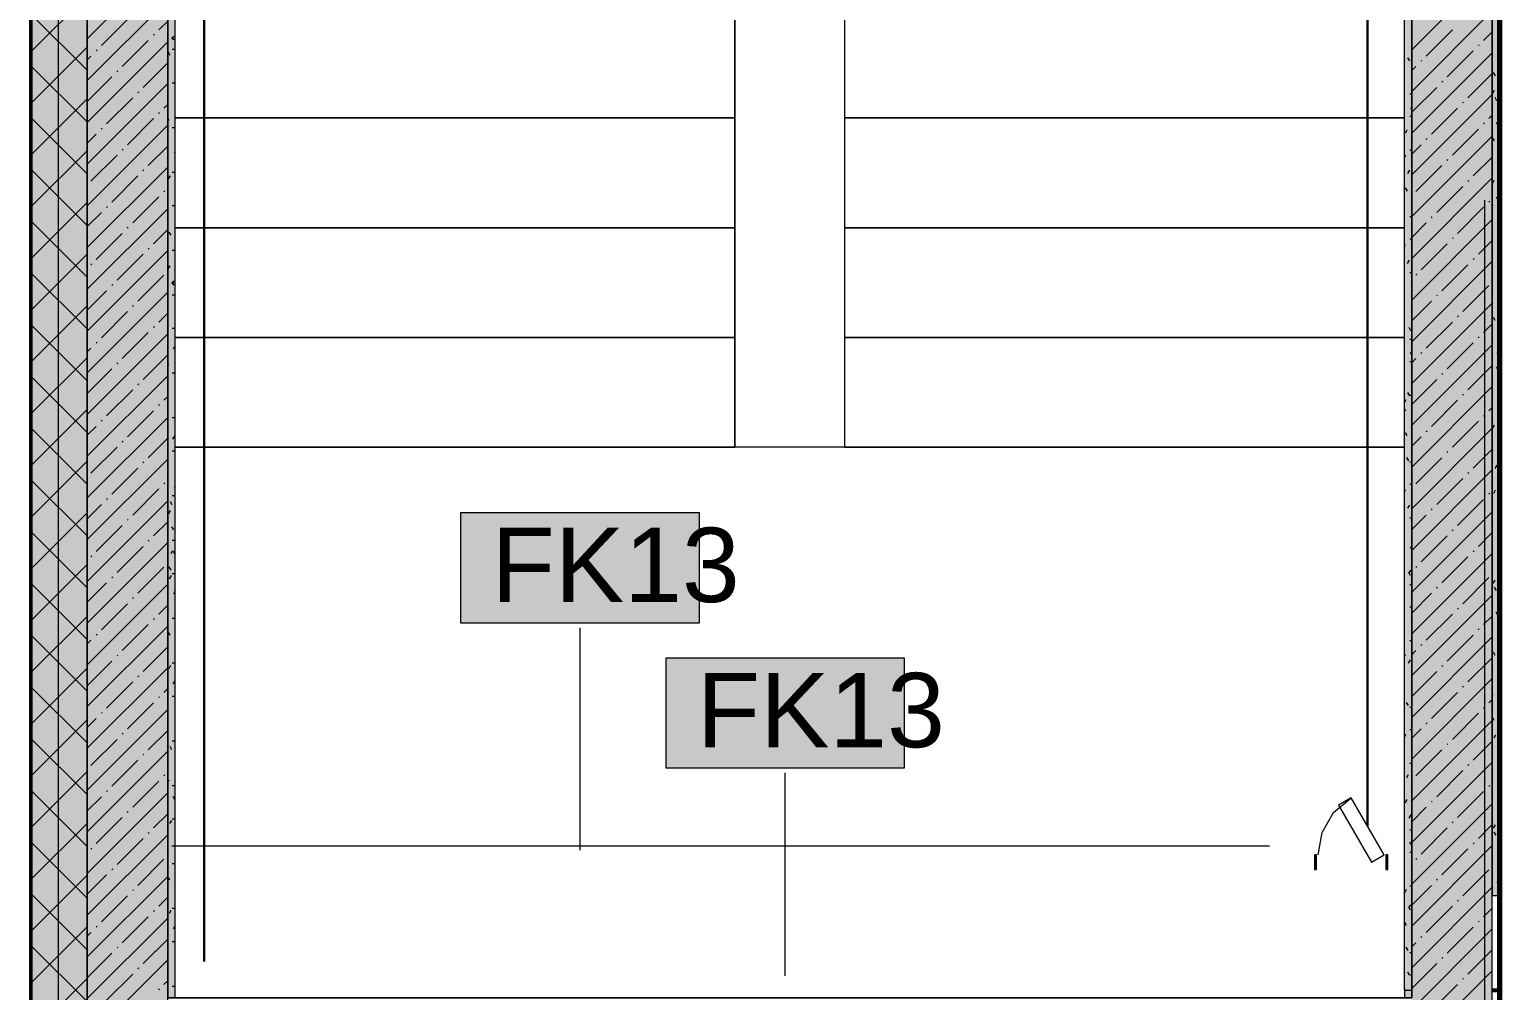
# Model space of a CAD drawing. Header units: millimetres. Extents: x -3817 to 677485, y -22715 to 103890.
# Drawn here: x 551900 to 555918, y 2017 to 4644 of the extents above; entities that cross this region are included whole.
import ezdxf

# ---------------------------------------------------------------- set-up
doc = ezdxf.new("R2010")
doc.units = ezdxf.units.MM
doc.layers.add('PDF _Геометрия', color=7, linetype='Continuous', true_color=0x1d1d1d)
doc.layers.add('PDF _Сплошная заливка', color=7, linetype='Continuous', true_color=0xffffff)
doc.layers.add('PDF _Текст', color=7, linetype='Continuous')
doc.styles.add('PDF GOST-Common', font='arial.ttf')

msp = doc.modelspace()

# ---------------------------------------------------------------- hatches: boundary and pattern name
at = {"layer": 'PDF _Сплошная заливка', "transparency": 33554559}
h = msp.add_hatch(color=256, dxfattribs=at)
h.paths.add_polyline_path([(551908.1, 1776.9), (552058.1, 1776.9), (552058.1, 7096.9), (551908.1, 7096.9), (551908.1, 5006.1)], flags=0)
h.paths.add_polyline_path([(551908.1, 9196.9), (552058.1, 9196.9), (552058.1, 10396.9), (551908.1, 10396.9)], flags=0)
h.paths.add_polyline_path([(551908.1, 12696.9), (552058.1, 12696.9), (552058.1, 14096.9), (551908.1, 14096.9)], flags=0)
h.paths.add_polyline_path([(551908.1, 14996.9), (552058.1, 14996.9), (552058.1, 16949.9), (551908.1, 16949.9), (551908.1, 16477.7)], flags=0)
h = msp.add_hatch(color=256, dxfattribs=at)
h.paths.add_polyline_path([(552058.1, 1776.9), (552278.1, 1776.9), (552278.1, 7096.9), (552058.1, 7096.9), (552058.1, 5006.1)], flags=0)
h.paths.add_polyline_path([(552278.1, 9196.9), (552278.1, 9776.9), (552058.1, 9776.9), (552058.1, 9196.9)], flags=0)
for points in [[(555678.1, 1776.9), (555898.1, 1776.9), (555898.1, 9776.9), (555678.1, 9776.9), (555678.1, 1996.9)], [(555658.1, 1996.9), (555678.1, 1996.9), (555678.1, 7396.9), (555658.1, 7396.9), (555658.1, 2016.9)]]:
    msp.add_hatch(color=256, dxfattribs=at).paths.add_polyline_path(points)
h = msp.add_hatch(color=256, dxfattribs=at)
h.paths.add_polyline_path([(552278.1, 3496.9), (552298.1, 3496.9), (552298.1, 7096.9), (552278.1, 7096.9), (552278.1, 5006.1)], flags=0)
h.paths.add_polyline_path([(552278.1, 9196.9), (552298.1, 9196.9), (552298.1, 9536.9), (552278.1, 9536.9)], flags=0)

# ---------------------------------------------------------------- linework, layer by layer
at = {"layer": 'PDF _Геометрия', "color": 9, "lineweight": 9, "true_color": 0xc0c0c0}
for points in [[(551900.1, 14096.9), (551900.1, 12696.9), (552058.1, 12696.9), (552058.1, 10396.9), (551900.1, 10396.9), (551900.1, 9196.9), (552058.1, 9196.9), (551900.1, 9196.9), (551900.1, 7096.9), (552058.1, 7096.9), (551900.1, 7096.9), (551900.1, 1776.9), (551900.1, 1623.9), (551900.1, 1618.9), (555898.1, 1618.9), (555898.1, 1776.9), (552058.1, 1776.9), (552278.1, 1776.9), (555678.1, 1776.9), (555898.1, 1776.9), (555898.1, 9576.9), (555898.1, 2276.9), (555918.1, 2276.9)], [(552278.1, 3496.9), (552278.1, 1996.9), (555678.1, 1996.9), (555678.1, 2016.9), (555658.1, 2016.9), (555658.1, 1996.9), (555678.1, 1996.9), (555678.1, 7396.9), (555678.1, 1996.9), (552278.1, 1996.9), (552298.1, 1996.9), (552298.1, 3496.9), (552298.1, 7096.9), (552298.1, 9196.9), (552298.1, 9535.9)], [(555658.1, 2017.9), (555658.1, 7396.9), (555658.1, 9535.9)]]:
    msp.add_lwpolyline(points, dxfattribs=at)
at = {"layer": 'PDF _Геометрия', "color": 7, "lineweight": 9}
for points in [[(555918.1, 2276.9), (555918.1, 9555.9)], [(555898.1, 1623.9), (551905.1, 1623.9), (551905.1, 1626.9), (551905.1, 1776.9), (551905.1, 7096.9)], [(555898.1, 1626.9), (551908.1, 1626.9), (551908.1, 1776.9), (551908.1, 7096.9)], [(551979.1, 7096.9), (551979.1, 1697.9), (555898.1, 1697.9)], [(553405.2, 2401.1), (553405.2, 3008.6)], [(553965.8, 2057.7), (553965.8, 2611.7)]]:
    msp.add_lwpolyline(points, dxfattribs=at)
at = {"layer": 'PDF _Геометрия', "color": 231, "lineweight": 70, "true_color": 0xff80c0}
msp.add_lwpolyline([(555918.1, 2276.9), (555918.1, 1875.9), (555919.1, 1875.9), (555919.1, 9555.9)], dxfattribs=at)
at = {"layer": 'PDF _Геометрия', "color": 231, "lineweight": 9, "true_color": 0xff80c0}
msp.add_lwpolyline([(555919.1, 9555.9), (555918.1, 9555.9), (555918.1, 2276.9)], dxfattribs=at)
at = {"layer": 'PDF _Геометрия', "color": 231, "lineweight": 30, "true_color": 0xff80c0}
for points in [[(552378.1, 9516.9), (552378.1, 2096.9)], [(555557.1, 2466.9), (555557.1, 9506.9)]]:
    msp.add_lwpolyline(points, dxfattribs=at)
at = {"layer": 'PDF _Геометрия', "color": 253, "lineweight": 9, "true_color": 0xaaaaaa}
for points in [[(554128.1, 7401.9), (555658.1, 7401.9), (554128.1, 7401.9), (554128.1, 7101.9), (554128.1, 6801.9), (555658.1, 6801.9), (554128.1, 6801.9), (554128.1, 6501.9), (554128.1, 6201.9), (554128.1, 5901.9), (554128.1, 5601.9), (554128.1, 5301.9), (554128.1, 5001.9), (554128.1, 4701.9), (554128.1, 4401.9), (554128.1, 4101.9), (554128.1, 3801.9), (554128.1, 3501.9)], [(553828.1, 4701.9), (553828.1, 4401.9), (553828.1, 4101.9), (553828.1, 3801.9), (553828.1, 3501.9)], [(554128.1, 4696.9), (554128.1, 4396.9), (554128.1, 4096.9), (554128.1, 3796.9), (554128.1, 3501.9), (555658.1, 3501.9), (554128.1, 3501.9), (553828.1, 3501.9), (552298.1, 3501.9), (553828.1, 3501.9), (553828.1, 3796.9), (553828.1, 4096.9), (553828.1, 4396.9), (553828.1, 4696.9)], [(552278.1, -283.3), (552278.1, 2216.7), (552278.1, 4518)], [(555878.1, -283.3), (555878.1, 2216.7), (555878.1, 4177)], [(555422.6, 2387.9), (555433.5, 2449.4), (555464.7, 2503.6), (555512.6, 2543.7)]]:
    msp.add_lwpolyline(points, dxfattribs=at)
at = {"layer": 'PDF _Геометрия', "color": 7, "lineweight": 9}
for points in [[(552058.1, 1776.9), (552058.1, 7096.9)], [(552278.1, 3496.9), (552278.1, 7096.9)], [(553731.8, 3322.5), (553078.6, 3322.5), (553078.6, 3022.5), (553731.8, 3022.5)], [(554292.3, 2925.6), (553639.2, 2925.6), (553639.2, 2625.6), (554292.3, 2625.6)]]:
    msp.add_lwpolyline(points, close=True, dxfattribs=at)
at = {"layer": 'PDF _Геометрия', "lineweight": 9}
for points in [[(552058.1, 4618.1), (552278.1, 4838.1)], [(555678.1, 4588.5), (555898.1, 4808.5)], [(551908.1, 4586.7), (552058.1, 4736.7)], [(552058.1, 4504), (552278.1, 4724)], [(552058.1, 4532.4), (551908.1, 4682.4)], [(552096.8, 4599.8), (552168.1, 4671.1)], [(552253.7, 4642.6), (552278.1, 4667)], [(555678.1, 4474.5), (555898.1, 4694.5)], [(552239.4, 4628.3), (552241.8, 4630.7)], [(555717.9, 4571.3), (555789.2, 4642.6)], [(555874.7, 4614), (555898.1, 4637.4)], [(551908.1, 4445.3), (552058.1, 4595.3)], [(552058.1, 4390), (552278.1, 4610)], [(552082.6, 4585.5), (552084.9, 4587.9)], [(552153.9, 4542.8), (552225.1, 4614)], [(555774.9, 4514.2), (555846.2, 4585.5)], [(555860.5, 4599.8), (555862.8, 4602.2)], [(552058.1, 4391), (551908.1, 4541)], [(552058.1, 4561.1), (552068.3, 4571.3)], [(552210.9, 4485.7), (552278.1, 4553)], [(555678.1, 4360.4), (555898.1, 4580.4)], [(555678.1, 4531.5), (555689.4, 4542.8)], [(555703.6, 4557), (555706, 4559.4)], [(552058.1, 4447), (552125.3, 4514.2)], [(552139.6, 4528.5), (552142, 4530.9)], [(555760.7, 4500), (555763, 4502.4)], [(555831.9, 4457.2), (555898.1, 4523.4)], [(552058.1, 4275.9), (552278.1, 4495.9)], [(552196.6, 4471.5), (552199, 4473.8)], [(555678.1, 4417.4), (555746.4, 4485.7)], [(555678.1, 4246.4), (555898.1, 4466.4)], [(551908.1, 4303.9), (552058.1, 4453.9)], [(552111.1, 4385.9), (552182.4, 4457.2)], [(552267.9, 4428.7), (552278.1, 4438.9)], [(555732.2, 4357.4), (555803.4, 4428.7)], [(555817.7, 4443), (555820.1, 4445.3)], [(552058.1, 4249.6), (551908.1, 4399.6)], [(552058.1, 4161.9), (552278.1, 4381.9)], [(552168.1, 4328.9), (552239.4, 4400.2)], [(552253.7, 4414.5), (552256, 4416.8)], [(555874.7, 4385.9), (555877.1, 4388.3)], [(555889, 4400.2), (555898.1, 4409.3)], [(552058.1, 4333), (552082.6, 4357.4)], [(552096.8, 4371.7), (552099.2, 4374.1)], [(555678.1, 4132.3), (555898.1, 4352.3)], [(555717.9, 4343.2), (555720.3, 4345.5)], [(555789.2, 4300.4), (555860.5, 4371.7)], [(551908.1, 4162.4), (552058.1, 4312.4)], [(552068.3, 4229.1), (552139.6, 4300.4)], [(552153.9, 4314.7), (552156.2, 4317)], [(552225.1, 4271.9), (552278.1, 4324.9)], [(555678.1, 4303.4), (555703.6, 4328.9)], [(552058.1, 4047.8), (552278.1, 4267.8)], [(552210.9, 4257.6), (552213.3, 4260)], [(555689.4, 4200.6), (555760.7, 4271.9)], [(555774.9, 4286.1), (555777.3, 4288.5)], [(555846.2, 4243.4), (555898.1, 4295.3)], [(552058.1, 4108.2), (551908.1, 4258.2)], [(552125.3, 4172.1), (552196.6, 4243.4)], [(555678.1, 4018.3), (555898.1, 4238.3)], [(555831.9, 4229.1), (555834.3, 4231.5)], [(552182.4, 4115.1), (552253.7, 4186.4)], [(552267.9, 4200.6), (552270.3, 4203)], [(555746.4, 4143.6), (555817.7, 4214.9)], [(551908.1, 4021), (552058.1, 4171)], [(552058.1, 3933.8), (552278.1, 4153.8)], [(552058.1, 4104.9), (552096.8, 4143.6)], [(552111.1, 4157.8), (552113.5, 4160.2)], [(555803.4, 4086.6), (555874.7, 4157.8)], [(555889, 4172.1), (555891.3, 4174.5)], [(552058.1, 3966.8), (551908.1, 4116.8)], [(552168.1, 4100.8), (552170.5, 4103.2)], [(555678.1, 3904.2), (555898.1, 4124.2)], [(555678.1, 4075.3), (555717.9, 4115.1)], [(555732.2, 4129.3), (555734.5, 4131.7)], [(552082.6, 4015.3), (552153.9, 4086.6)], [(552239.4, 4058.1), (552278.1, 4096.8)], [(555789.2, 4072.3), (555791.6, 4074.7)], [(555860.5, 4029.5), (555898.1, 4067.2)], [(551908.1, 3879.6), (552058.1, 4029.6)], [(552058.1, 3819.7), (552278.1, 4039.7)], [(552139.6, 3958.3), (552210.9, 4029.5)], [(552225.1, 4043.8), (552227.5, 4046.2)], [(555703.6, 3986.8), (555774.9, 4058.1)], [(552068.3, 4001), (552070.7, 4003.4)], [(555678.1, 3790.2), (555898.1, 4010.2)], [(555760.7, 3929.7), (555831.9, 4001)], [(555846.2, 4015.3), (555848.6, 4017.7)], [(552058.1, 3825.3), (551908.1, 3975.3)], [(552125.3, 3944), (552127.7, 3946.4)], [(552196.6, 3901.2), (552267.9, 3972.5)], [(555689.4, 3972.5), (555691.8, 3974.9)], [(555817.7, 3872.7), (555889, 3944)], [(552058.1, 3876.8), (552111.1, 3929.7)], [(552058.1, 3705.7), (552278.1, 3925.7)], [(555678.1, 3847.2), (555732.2, 3901.2)], [(555746.4, 3915.5), (555748.8, 3917.9)], [(551908.1, 3738.2), (552058.1, 3888.2)], [(552096.8, 3801.4), (552168.1, 3872.7)], [(552182.4, 3887), (552184.7, 3889.3)], [(552253.7, 3844.2), (552278.1, 3868.7)], [(555678.1, 3676.1), (555898.1, 3896.1)], [(555803.4, 3858.5), (555805.8, 3860.8)], [(552058.1, 3683.9), (551908.1, 3833.9)], [(552239.4, 3830), (552241.8, 3832.3)], [(555717.9, 3772.9), (555789.2, 3844.2)], [(555874.7, 3815.7), (555898.1, 3839.1)], [(552058.1, 3591.6), (552278.1, 3811.6)], [(552082.6, 3787.2), (552084.9, 3789.6)], [(552153.9, 3744.4), (552225.1, 3815.7)], [(555678.1, 3562.1), (555898.1, 3782.1)], [(555774.9, 3715.9), (555846.2, 3787.2)], [(555860.5, 3801.4), (555862.8, 3803.8)], [(551908.1, 3596.8), (552058.1, 3746.8)], [(552058.1, 3762.7), (552068.3, 3772.9)], [(552210.9, 3687.4), (552278.1, 3754.6)], [(555678.1, 3733.1), (555689.4, 3744.4)], [(555703.6, 3758.7), (555706, 3761)], [(552058.1, 3648.7), (552125.3, 3715.9)], [(552058.1, 3477.6), (552278.1, 3697.6)], [(552139.6, 3730.2), (552142, 3732.5)], [(555760.7, 3701.6), (555763, 3704)], [(555831.9, 3658.9), (555898.1, 3725)], [(552058.1, 3542.5), (551908.1, 3692.5)], [(552111.1, 3587.6), (552182.4, 3658.9)], [(552196.6, 3673.1), (552199, 3675.5)], [(555678.1, 3619.1), (555746.4, 3687.4)], [(555678.1, 3448), (555898.1, 3668)], [(552253.7, 3616.1), (552256, 3618.5)], [(552267.9, 3630.4), (552278.1, 3640.6)], [(555732.2, 3559.1), (555803.4, 3630.4)], [(555817.7, 3644.6), (555820.1, 3647)], [(551908.1, 3455.3), (552058.1, 3605.3)], [(552058.1, 3363.5), (552278.1, 3583.5)], [(552168.1, 3530.6), (552239.4, 3601.9)], [(555874.7, 3587.6), (555877.1, 3590)], [(555889, 3601.9), (555898.1, 3611)], [(552058.1, 3401.1), (551908.1, 3551.1)], [(552058.1, 3534.6), (552082.6, 3559.1)], [(552096.8, 3573.3), (552099.2, 3575.7)], [(555678.1, 3334), (555898.1, 3554)], [(555717.9, 3544.8), (555720.3, 3547.2)], [(555789.2, 3502.1), (555860.5, 3573.3)], [(552068.3, 3430.8), (552139.6, 3502.1)], [(552153.9, 3516.3), (552156.2, 3518.7)], [(552225.1, 3473.5), (552278.1, 3526.5)], [(555678.1, 3505), (555703.6, 3530.6)], [(555846.2, 3445), (555898.1, 3496.9)], [(551908.1, 3313.9), (552058.1, 3463.9)], [(552058.1, 3249.5), (552278.1, 3469.5)], [(552210.9, 3459.3), (552213.3, 3461.7)], [(555689.4, 3402.3), (555760.7, 3473.5)], [(555774.9, 3487.8), (555777.3, 3490.2)], [(552125.3, 3373.8), (552196.6, 3445)], [(555678.1, 3219.9), (555898.1, 3439.9)], [(555746.4, 3345.2), (555817.7, 3416.5)], [(555831.9, 3430.8), (555834.3, 3433.2)], [(552058.1, 3259.7), (551908.1, 3409.6)], [(552182.4, 3316.7), (552253.7, 3388)], [(552267.9, 3402.3), (552270.3, 3404.6)], [(555889, 3373.8), (555891.3, 3376.1)], [(552058.1, 3135.4), (552278.1, 3355.4)], [(552058.1, 3306.5), (552096.8, 3345.2)], [(552111.1, 3359.5), (552113.5, 3361.9)], [(555803.4, 3288.2), (555874.7, 3359.5)], [(551908.1, 3172.5), (552058.1, 3322.5)], [(552168.1, 3302.5), (552170.5, 3304.8)], [(552239.4, 3259.7), (552278.1, 3298.4)], [(555678.1, 3105.9), (555898.1, 3325.9)], [(555678.1, 3276.9), (555717.9, 3316.7)], [(555732.2, 3331), (555734.5, 3333.4)], [(552058.1, 3118.2), (551908.1, 3268.2)], [(552082.6, 3216.9), (552153.9, 3288.2)], [(555703.6, 3188.4), (555774.9, 3259.7)], [(555789.2, 3274), (555791.6, 3276.3)], [(555860.5, 3231.2), (555898.1, 3268.8)], [(552058.1, 3021.4), (552278.1, 3241.4)], [(552139.6, 3159.9), (552210.9, 3231.2)], [(552225.1, 3245.4), (552227.5, 3247.8)], [(555846.2, 3216.9), (555848.6, 3219.3)], [(551908.1, 3031.1), (552058.1, 3181.1)], [(552068.3, 3202.7), (552070.7, 3205.1)], [(555678.1, 2991.8), (555898.1, 3211.8)], [(555689.4, 3174.2), (555691.8, 3176.5)], [(555760.7, 3131.4), (555831.9, 3202.7)], [(552125.3, 3145.7), (552127.7, 3148)], [(552196.6, 3102.9), (552267.9, 3174.2)], [(555817.7, 3074.4), (555889, 3145.7)], [(552058.1, 2976.8), (551908.1, 3126.8)], [(552058.1, 3078.4), (552111.1, 3131.4)], [(552058.1, 2907.4), (552278.1, 3127.4)], [(555678.1, 3048.8), (555732.2, 3102.9)], [(555678.1, 2877.8), (555898.1, 3097.8)], [(555746.4, 3117.1), (555748.8, 3119.5)], [(552096.8, 3003.1), (552168.1, 3074.4)], [(552182.4, 3088.6), (552184.7, 3091)], [(552253.7, 3045.9), (552278.1, 3070.3)], [(555803.4, 3060.1), (555805.8, 3062.5)], [(551908.1, 2889.7), (552058.1, 3039.7)], [(552153.9, 2946.1), (552225.1, 3017.4)], [(552239.4, 3031.6), (552241.8, 3034)], [(555717.9, 2974.6), (555789.2, 3045.9)], [(555874.7, 3017.4), (555898.1, 3040.7)], [(552058.1, 2835.4), (551908.1, 2985.4)], [(552058.1, 2793.3), (552278.1, 3013.3)], [(552058.1, 2964.4), (552068.3, 2974.6)], [(552082.6, 2988.8), (552084.9, 2991.2)], [(555678.1, 2763.7), (555898.1, 2983.7)], [(555774.9, 2917.6), (555846.2, 2988.8)], [(555860.5, 3003.1), (555862.8, 3005.5)], [(552139.6, 2931.8), (552142, 2934.2)], [(552210.9, 2889), (552278.1, 2956.3)], [(555678.1, 2934.8), (555689.4, 2946.1)], [(555703.6, 2960.3), (555706, 2962.7)], [(551908.1, 2748.2), (552058.1, 2898.2)], [(552058.1, 2850.3), (552125.3, 2917.6)], [(552058.1, 2679.3), (552278.1, 2899.3)], [(555760.7, 2903.3), (555763, 2905.7)], [(555831.9, 2860.5), (555898.1, 2926.7)], [(552111.1, 2789.3), (552182.4, 2860.5)], [(552196.6, 2874.8), (552199, 2877.2)], [(555678.1, 2820.7), (555746.4, 2889)], [(555678.1, 2649.7), (555898.1, 2869.7)], [(552058.1, 2694), (551908.1, 2844)], [(552253.7, 2817.8), (552256, 2820.1)], [(552267.9, 2832), (552278.1, 2842.2)], [(555732.2, 2760.7), (555803.4, 2832)], [(555817.7, 2846.3), (555820.1, 2848.6)], [(552058.1, 2565.2), (552278.1, 2785.2)], [(552096.8, 2775), (552099.2, 2777.4)], [(552168.1, 2732.2), (552239.4, 2803.5)], [(555789.2, 2703.7), (555860.5, 2775)], [(555874.7, 2789.3), (555877.1, 2791.6)], [(555889, 2803.5), (555898.1, 2812.7)], [(551908.1, 2606.8), (552058.1, 2756.8)], [(552058.1, 2736.3), (552082.6, 2760.7)], [(555678.1, 2535.6), (555898.1, 2755.6)], [(555717.9, 2746.5), (555720.3, 2748.9)], [(552058.1, 2552.5), (551908.1, 2702.5)], [(552068.3, 2632.4), (552139.6, 2703.7)], [(552153.9, 2718), (552156.2, 2720.3)], [(552225.1, 2675.2), (552278.1, 2728.2)], [(555678.1, 2706.7), (555703.6, 2732.2)], [(555846.2, 2646.7), (555898.1, 2698.6)], [(552058.1, 2451.2), (552278.1, 2671.2)], [(552210.9, 2660.9), (552213.3, 2663.3)], [(555689.4, 2603.9), (555760.7, 2675.2)], [(555774.9, 2689.5), (555777.3, 2691.8)], [(551908.1, 2465.4), (552058.1, 2615.4)], [(552125.3, 2575.4), (552196.6, 2646.7)], [(555678.1, 2421.6), (555898.1, 2641.6)], [(555746.4, 2546.9), (555817.7, 2618.2)], [(555831.9, 2632.4), (555834.3, 2634.8)], [(552182.4, 2518.4), (552253.7, 2589.7)], [(552267.9, 2603.9), (552270.3, 2606.3)], [(555889, 2575.4), (555891.3, 2577.8)], [(552058.1, 2411.1), (551908.1, 2561.1)], [(552058.1, 2337.1), (552278.1, 2557.1)], [(552058.1, 2508.2), (552096.8, 2546.9)], [(552111.1, 2561.2), (552113.5, 2563.5)], [(555732.2, 2532.6), (555734.5, 2535)], [(555803.4, 2489.9), (555874.7, 2561.2)], [(552168.1, 2504.1), (552170.5, 2506.5)], [(552239.4, 2461.4), (552278.1, 2500.1)], [(555678.1, 2307.5), (555898.1, 2527.5)], [(555678.1, 2478.6), (555717.9, 2518.4)], [(551908.1, 2324), (552058.1, 2474)], [(552082.6, 2418.6), (552153.9, 2489.9)], [(555703.6, 2390.1), (555774.9, 2461.4)], [(555789.2, 2475.6), (555791.6, 2478)], [(555860.5, 2432.8), (555898.1, 2470.5)], [(552058.1, 2269.7), (551908.1, 2419.7)], [(552058.1, 2223.1), (552278.1, 2443.1)], [(552139.6, 2361.6), (552210.9, 2432.8)], [(552225.1, 2447.1), (552227.5, 2449.5)], [(555678.1, 2193.5), (555898.1, 2413.5)], [(555846.2, 2418.6), (555848.6, 2421)], [(552068.3, 2404.3), (552070.7, 2406.7)], [(552196.6, 2304.5), (552267.9, 2375.8)], [(555689.4, 2375.8), (555691.8, 2378.2)], [(555760.7, 2333.1), (555831.9, 2404.3)], [(551908.1, 2182.5), (552058.1, 2332.5)], [(552058.1, 2280.1), (552111.1, 2333.1)], [(552125.3, 2347.3), (552127.7, 2349.7)], [(555817.7, 2276), (555889, 2347.3)], [(552058.1, 2109), (552278.1, 2329)], [(552182.4, 2290.3), (552184.7, 2292.7)], [(555678.1, 2250.5), (555732.2, 2304.5)], [(555678.1, 2079.4), (555898.1, 2299.4)], [(555746.4, 2318.8), (555748.8, 2321.2)], [(552058.1, 2128.3), (551908.1, 2278.3)], [(552096.8, 2204.7), (552168.1, 2276)], [(552253.7, 2247.5), (552278.1, 2272)], [(555803.4, 2261.8), (555805.8, 2264.1)], [(552058.1, 1995), (552278.1, 2215)], [(552153.9, 2147.7), (552225.1, 2219)], [(552239.4, 2233.3), (552241.8, 2235.6)], [(555717.9, 2176.2), (555789.2, 2247.5)], [(555874.7, 2219), (555898.1, 2242.4)], [(551908.1, 2041.1), (552058.1, 2191.1)], [(552058.1, 2166), (552068.3, 2176.2)], [(552082.6, 2190.5), (552084.9, 2192.9)], [(555489.6, 1776.9), (555678.1, 1965.4), (555898.1, 2185.4)], [(555774.9, 2119.2), (555846.2, 2190.5)], [(555860.5, 2204.7), (555862.8, 2207.1)], [(552058.1, 1986.9), (551908.1, 2136.9)], [(552139.6, 2133.5), (552142, 2135.8)], [(552210.9, 2090.7), (552278.1, 2157.9)], [(555678.1, 2136.5), (555689.4, 2147.7)], [(555703.6, 2162), (555706, 2164.4)], [(552058.1, 2052), (552125.3, 2119.2)], [(552058.1, 1880.9), (552278.1, 2100.9)], [(555678.1, 2022.4), (555746.4, 2090.7)], [(555760.7, 2105), (555763, 2107.3)], [(555831.9, 2062.2), (555898.1, 2128.4)], [(551908.1, 1899.7), (552058.1, 2049.7)], [(552111.1, 1990.9), (552182.4, 2062.2)], [(552196.6, 2076.4), (552199, 2078.8)], [(555603.6, 1776.9), (555678.1, 1851.3), (555898.1, 2071.3)], [(555817.7, 2047.9), (555820.1, 2050.3)], [(552253.7, 2019.4), (552256, 2021.8)], [(552267.9, 2033.7), (552278.1, 2043.9)], [(555732.2, 1962.4), (555803.4, 2033.7)]]:
    msp.add_lwpolyline(points, dxfattribs=at)
at = {"layer": 'PDF _Геометрия', "color": 253, "lineweight": 9, "true_color": 0x9b9b9b}
for points in [[(552293.9, 4625.7), (552288.9, 4617)], [(552296.2, 4614.5), (552291.2, 4623.2)], [(555678.1, 4635.1), (555676.4, 4632.1)], [(552285.1, 4572.9), (552280, 4581.6)], [(552290, 4589.6), (552298.1, 4589.6)], [(555672.6, 4557.7), (555667.5, 4566.4)], [(555918.1, 4559.1), (555913.3, 4567.5)], [(555907.2, 4517.2), (555902.1, 4525.9)], [(555917.2, 4528.6), (555918.1, 4528.6)], [(552290, 4498.1), (552298.1, 4498.1)], [(555673.3, 4467.7), (555678.1, 4467.7)], [(555903.7, 4477.3), (555898.7, 4468.6)], [(555917.2, 4467.7), (555918.1, 4467.7)], [(555678.1, 4426.2), (555675.7, 4430.4)], [(555911.2, 4449.1), (555906.2, 4457.8)], [(552282.1, 4395.2), (552278.1, 4402)], [(555673.3, 4406.7), (555678.1, 4406.7)], [(555915.3, 4381.1), (555910.3, 4389.8)], [(552290, 4376.2), (552298.1, 4376.2)], [(555665.1, 4368.7), (555660, 4360)], [(555904.2, 4339.5), (555899.1, 4348.2)], [(555917.2, 4376.2), (555918.1, 4376.2)], [(552298.1, 4306.4), (552296.4, 4309.5)], [(555658.4, 4338.4), (555658.1, 4338.9)], [(555661, 4300.7), (555658.1, 4295.7)], [(555673.3, 4315.3), (555678.1, 4315.3)], [(552284.6, 4243.9), (552279.6, 4235.2)], [(552290, 4254.3), (552298.1, 4254.3)], [(555672.1, 4259), (555667.1, 4250.3)], [(555902.6, 4231.5), (555898.1, 4223.7)], [(555666.6, 4202.3), (555661.6, 4211)], [(555913.8, 4189.9), (555908.8, 4181.2)], [(555917.2, 4193.3), (555918.1, 4193.3)], [(552290, 4162.9), (552298.1, 4162.9)], [(555901.2, 4161.8), (555898.1, 4167.1)], [(555673.3, 4132.4), (555678.1, 4132.4)], [(555917.2, 4132.4), (555918.1, 4132.4)], [(552287.3, 4081.4), (552282.2, 4090.1)], [(555673.3, 4071.4), (555678.1, 4071.4)], [(555918.1, 4071.5), (555915.5, 4076)], [(555918.1, 4075.5), (555915.8, 4071.5)], [(552290, 4040.9), (552298.1, 4040.9)], [(555659.9, 4054.9), (555658.1, 4051.8)], [(555917.2, 4040.9), (555918.1, 4040.9)], [(552283.5, 3998.1), (552278.5, 3989.4)], [(555671, 4013.3), (555666, 4004.6)], [(555673.3, 3980), (555678.1, 3980)], [(555916.8, 4012.2), (555911.8, 4003.5)], [(552294.7, 3956.5), (552289.7, 3947.8)], [(552295.4, 3945.3), (552290.4, 3954)], [(555678.1, 3964.6), (555677.2, 3962.9)], [(552290, 3919), (552298.1, 3919)], [(555917.2, 3858.1), (555918.1, 3858.1)], [(552290, 3827.6), (552298.1, 3827.6)], [(552298.1, 3840.5), (552296.7, 3838.1)], [(555675.9, 3820.5), (555670.8, 3829.2)], [(555906.3, 3848), (555901.3, 3856.7)], [(552297.7, 3778.8), (552292.7, 3770.1)], [(555673.3, 3797.1), (555678.1, 3797.1)], [(555917.2, 3797.1), (555918.1, 3797.1)], [(555678.1, 3755.6), (555674.9, 3761.2)], [(555915.7, 3766.5), (555910.7, 3757.7)], [(552281.3, 3726), (552278.1, 3731.5)], [(552290, 3705.7), (552298.1, 3705.7)], [(555673.3, 3736.1), (555678.1, 3736.1)], [(555914.5, 3711.9), (555909.5, 3720.6)], [(555917.2, 3705.7), (555918.1, 3705.7)], [(555661.8, 3631.5), (555658.1, 3625.1)], [(555672.9, 3642.8), (555667.8, 3651.5)], [(555673.3, 3644.7), (555678.1, 3644.7)], [(552290, 3583.7), (552298.1, 3583.7)], [(555661.7, 3601.2), (555658.1, 3607.4)], [(555665.8, 3533.1), (555660.8, 3541.8)], [(555903.4, 3562.4), (555898.4, 3553.7)], [(552296.6, 3533.1), (552291.6, 3524.3)], [(555900.4, 3492.6), (555898.1, 3496.5)], [(555917.2, 3522.8), (555918.1, 3522.8)], [(552290, 3492.3), (552298.1, 3492.3)], [(555669.9, 3465.1), (555664.8, 3473.8)], [(555673.3, 3461.8), (555678.1, 3461.8)], [(555917.2, 3461.8), (555918.1, 3461.8)], [(555658.7, 3423.5), (555658.1, 3424.5)], [(555910.5, 3452.7), (555905.5, 3444)], [(552298.1, 3392), (552296.7, 3394.5)], [(555660.7, 3385.8), (555658.1, 3381.3)], [(555673.3, 3400.9), (555678.1, 3400.9)], [(555906.4, 3384.7), (555901.4, 3375.9)], [(552290.5, 3344.2), (552285.5, 3352.9)], [(552290, 3370.4), (552298.1, 3370.4)], [(555671.8, 3344.1), (555666.8, 3335.4)], [(555917.6, 3343), (555912.6, 3334.3)], [(555917.2, 3370.4), (555918.1, 3370.4)], [(552284.4, 3329), (552279.3, 3320.2)], [(555673.3, 3309.4), (555678.1, 3309.4)], [(552294.6, 3276.2), (552289.6, 3284.9)], [(552291.4, 3219.3), (552286.4, 3210.6)], [(552290, 3248.5), (552298.1, 3248.5)], [(552298.1, 3209.2), (552293.7, 3216.8)], [(555678.1, 3233.1), (555673.9, 3225.7)], [(552287.6, 3166.5), (552282.5, 3175.2)], [(555917.2, 3187.5), (555918.1, 3187.5)], [(552287.3, 3151.3), (552282.3, 3142.5)], [(552290, 3157), (552298.1, 3157)], [(555674.8, 3166.4), (555669.8, 3157.7)], [(555675.1, 3151.3), (555670, 3160)], [(555905.3, 3138.9), (555900.3, 3130.2)], [(555918.1, 3157.1), (555915.8, 3161.1)], [(552298.1, 3109), (552293.5, 3100.9)], [(555673.3, 3126.5), (555678.1, 3126.5)], [(555909.6, 3110.8), (555904.6, 3119.5)], [(555916.5, 3097.3), (555911.5, 3088.6)], [(555917.2, 3126.5), (555918.1, 3126.5)], [(552280.5, 3056.8), (552278.1, 3060.9)], [(555673.3, 3065.6), (555678.1, 3065.6)], [(552290, 3035.1), (552298.1, 3035.1)], [(555913.7, 3042.8), (555908.7, 3051.5)], [(555917.2, 3035.1), (555918.1, 3035.1)], [(552284.6, 2988.8), (552279.5, 2997.5)], [(555673.3, 2974.1), (555678.1, 2974.1)], [(555917.8, 2974.7), (555912.8, 2983.4)], [(555660.9, 2932), (555658.1, 2936.8)], [(555906.6, 2933.1), (555901.6, 2941.8)], [(552286.2, 2905.5), (552281.2, 2896.8)], [(552290, 2913.2), (552298.1, 2913.2)], [(555673.7, 2920.7), (555668.7, 2912)], [(552297.4, 2863.9), (552292.4, 2855.2)], [(552290, 2821.7), (552298.1, 2821.7)], [(555899.6, 2823.4), (555898.1, 2825.9)], [(555900.2, 2825.2), (555898.1, 2821.6)], [(555917.2, 2852.2), (555918.1, 2852.2)], [(555669.1, 2795.9), (555664, 2804.6)], [(555673.3, 2791.3), (555678.1, 2791.3)], [(555917.2, 2791.3), (555918.1, 2791.3)], [(555903.7, 2755.4), (555898.6, 2764.1)], [(552290, 2699.8), (552298.1, 2699.8)], [(555661.5, 2716.6), (555658.1, 2710.7)], [(555673.3, 2730.3), (555678.1, 2730.3)], [(555907.2, 2715.5), (555902.2, 2706.8)], [(555917.2, 2699.8), (555918.1, 2699.8)], [(552289.7, 2675), (552284.7, 2683.7)], [(555918.1, 2669.4), (555917.9, 2669.7)], [(555673.3, 2638.9), (555678.1, 2638.9)], [(552281.1, 2591.8), (552278.1, 2586.6)], [(552290, 2577.9), (552298.1, 2577.9)], [(555668.6, 2606.9), (555663.5, 2598.2)], [(552297.9, 2539), (552292.9, 2547.7)], [(555664.5, 2538.9), (555659.5, 2530.2)], [(555675.6, 2497.2), (555670.6, 2488.5)], [(555917.2, 2516.9), (555918.1, 2516.9)], [(552288.1, 2482.1), (552283.1, 2473.4)], [(552290, 2486.5), (552298.1, 2486.5)], [(555673.3, 2456), (555678.1, 2456)], [(555906.1, 2469.8), (555901.1, 2461)], [(555917.2, 2456), (555918.1, 2456)], [(555678.1, 2414.5), (555673.3, 2422.8)], [(555908.8, 2441.6), (555903.8, 2450.3)], [(555917.3, 2428.1), (555912.3, 2419.4)], [(555673.3, 2395), (555678.1, 2395)], [(552290, 2364.5), (552298.1, 2364.5)], [(555678.1, 2353.5), (555677.4, 2354.8)], [(555917.2, 2364.5), (555918.1, 2364.5)], [(552283.8, 2319.6), (552278.7, 2328.3)], [(555663.4, 2293.1), (555658.4, 2284.4)], [(555673.3, 2303.6), (555678.1, 2303.6)], [(555917, 2305.6), (555912, 2314.3)], [(555674.5, 2251.5), (555669.5, 2242.8)], [(552287, 2236.3), (552282, 2227.6)], [(552290, 2242.6), (552298.1, 2242.6)], [(555675.3, 2236.4), (555670.3, 2245.1)], [(552298.1, 2194.6), (552293.2, 2186)], [(555664.2, 2194.8), (555659.2, 2203.5)], [(552290, 2151.2), (552298.1, 2151.2)], [(555668.3, 2126.8), (555663.2, 2135.5)], [(555673.3, 2120.7), (555678.1, 2120.7)], [(555672.4, 2058.7), (555667.3, 2067.4)], [(555673.3, 2059.7), (555678.1, 2059.7)], [(552290, 2029.3), (552298.1, 2029.3)], [(555661.2, 2017.1), (555658.1, 2022.4)]]:
    msp.add_lwpolyline(points, dxfattribs=at)
at = {"layer": 'PDF _Геометрия', "color": 253, "lineweight": 9, "true_color": 0xaaaaaa}
for points in [[(553828.1, 4401.9), (552298.1, 4401.9)], [(554128.1, 4401.9), (555658.1, 4401.9)], [(553828.1, 4101.9), (552298.1, 4101.9)], [(554128.1, 4101.9), (555658.1, 4101.9)], [(553828.1, 3801.9), (552298.1, 3801.9)], [(554128.1, 3801.9), (555658.1, 3801.9)]]:
    msp.add_lwpolyline(points, close=True, dxfattribs=at)
at = {"layer": 'PDF _Геометрия', "color": 253, "lineweight": 13, "true_color": 0xaaaaaa}
for points in [[(555512.6, 2543.7), (555478, 2523.7), (555568, 2367.9), (555602.6, 2387.9)], [(555417.6, 2347.9), (555417.6, 2387.9), (555412.6, 2387.9), (555412.6, 2347.9)], [(555607.6, 2347.9), (555612.6, 2347.9), (555612.6, 2387.9), (555607.6, 2387.9)]]:
    msp.add_lwpolyline(points, close=True, dxfattribs=at)
at = {"layer": 'PDF _Геометрия', "color": 8, "lineweight": 9, "true_color": 0x808080}
msp.add_lwpolyline([(555289.1, 2411.9), (552289.1, 2411.9)], dxfattribs=at)
msp.add_lwpolyline([(555918.1, 2138.1), (555918.1, 2007.9)], close=True, dxfattribs=at)
at = {"layer": 'PDF _Геометрия', "color": 231, "lineweight": 53, "true_color": 0xff80c0}
msp.add_lwpolyline([(555898.1, 2017.9), (555918.1, 2017.9)], dxfattribs=at)
at = {"layer": 'PDF _Сплошная заливка', "lineweight": 35, "transparency": 33554559}
for points in [[(555918.1, 2276.9), (555918.1, 9556.9), (555898.1, 2276.9), (555898.1, 9556.9)], [(552298.1, 1996.9), (552298.1, 3496.9), (552278.1, 1996.9), (552278.1, 3496.9)], [(555417.6, 2347.9), (555417.6, 2387.9), (555412.6, 2347.9), (555412.6, 2387.9)], [(555612.6, 2347.9), (555612.6, 2387.9), (555607.6, 2347.9), (555607.6, 2387.9)]]:
    msp.add_solid(points, dxfattribs=at)
at = {"layer": 'PDF _Сплошная заливка', "lineweight": 9, "transparency": 33554559}
for points in [[(553731.8, 3322.5), (553078.6, 3322.5), (553731.8, 3022.5), (553078.6, 3022.5)], [(554292.3, 2925.6), (553639.2, 2925.6), (554292.3, 2625.6), (553639.2, 2625.6)]]:
    msp.add_solid(points, dxfattribs=at)
at = {"layer": 'PDF _Сплошная заливка', "color": 254, "lineweight": 35, "true_color": 0xffb9dc, "transparency": 33554559}
msp.add_solid([(555918.1, 2016.9), (555918.1, 2017.9), (555918.1, 2016.9)], dxfattribs=at)

# ---------------------------------------------------------------- texts
at = {"layer": 'PDF _Текст', "char_height": 203.2, "attachment_point": 4, "style": 'PDF GOST-Common'}
for insert in [(553163.2, 3179.1), (553723.8, 2782.2)]:
    msp.add_mtext('FK13', dxfattribs=dict(at, insert=insert))

doc.saveas('drawing.dxf')
